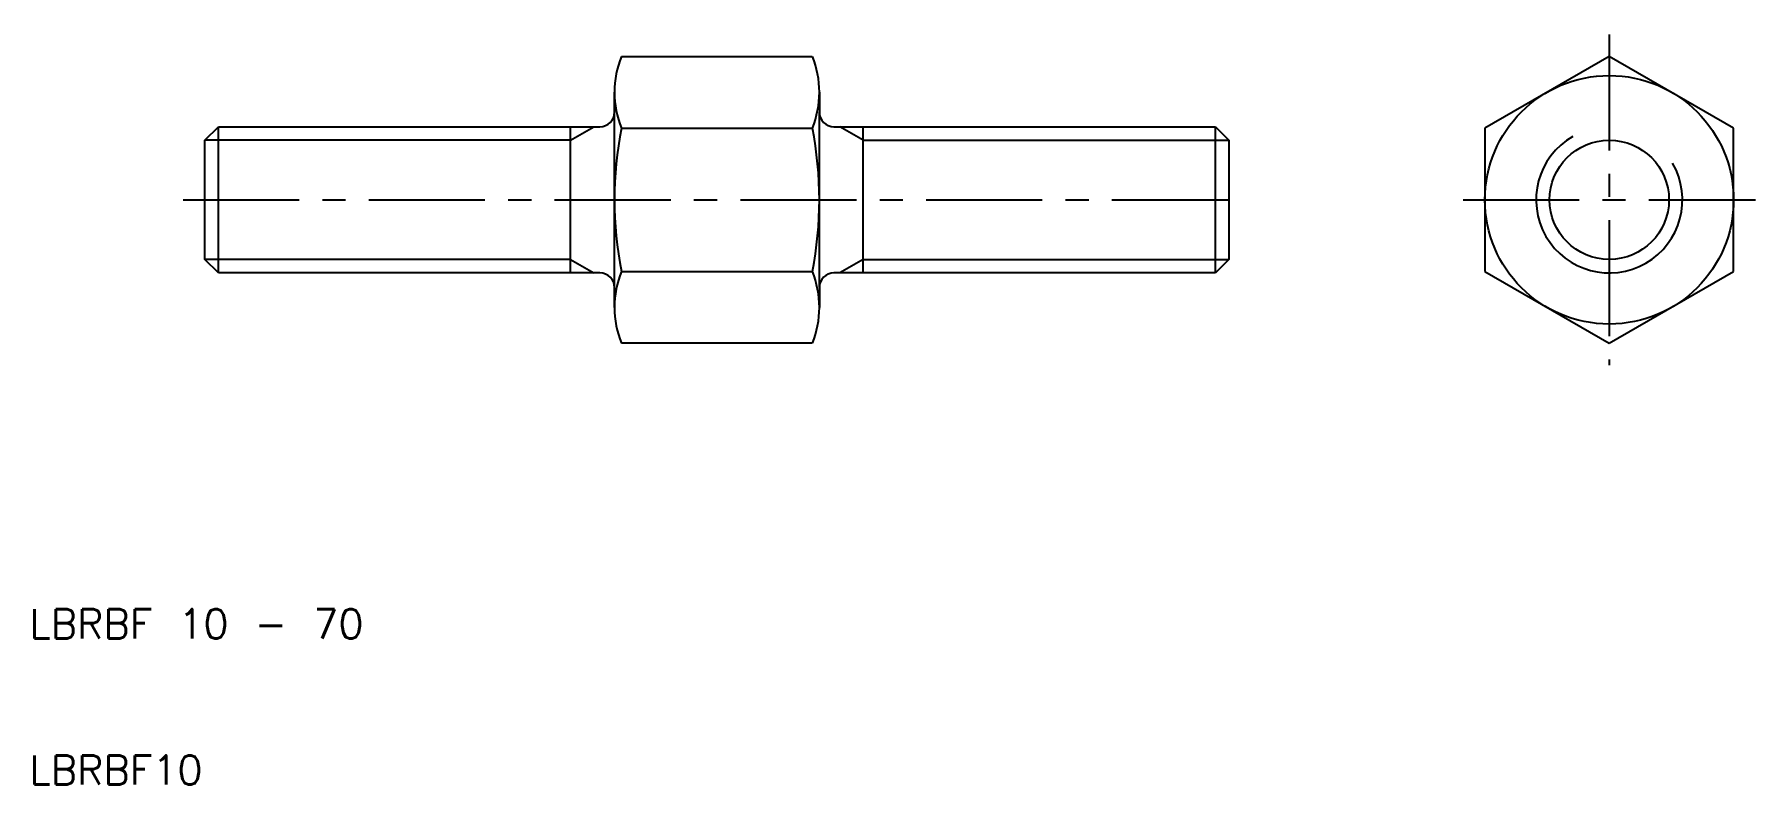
# Model space of a CAD drawing. Extents: x 10 to 128, y 10 to 61.
import ezdxf

# ---------------------------------------------------------------- set-up
doc = ezdxf.new("R2010")
doc.units = 0
doc.header["$LTSCALE"] = 0.25
doc.linetypes.add('CENTER', pattern=[50.8, 31.75, -6.35, 6.35, -6.35])
doc.layers.get('0').update_dxf_attribs({"linetype": 'CONTINUOUS'})
doc.layers.add('CENTER', color=1, linetype='CENTER')
doc.styles.get("Standard").update_dxf_attribs({"font": 'txt.shx', "bigfont": 'extfont.shx'})

msp = doc.modelspace()

# ---------------------------------------------------------------- linework, layer by layer
for p, q in [((50.48, 59.81), (63.52, 59.81)), ((118, 59.81), (109.5, 54.91)), ((126.5, 54.91), (118, 59.81)), ((50, 56), (50, 57.36)), ((64, 57.36), (64, 56)), ((50, 44), (50, 56)), ((64, 44), (64, 56)), ((22, 54.08), (22.92, 55)), ((22.92, 55), (47, 55)), ((22.92, 45), (22.92, 55)), ((47, 45), (47, 55)), ((47, 55), (48.59, 55)), ((48.59, 55), (49, 55)), ((50.48, 54.91), (63.52, 54.91)), ((65, 55), (65.41, 55)), ((65.41, 55), (91.08, 55)), ((67, 45), (67, 55)), ((91.08, 45), (91.08, 55)), ((91.08, 55), (92, 54.08)), ((109.5, 54.91), (109.5, 45.09)), ((126.5, 45.09), (126.5, 54.91)), ((22, 45.92), (22, 54.08)), ((92, 54.08), (92, 45.92)), ((22.92, 45), (22, 45.92)), ((92, 45.92), (91.08, 45)), ((49, 45), (22.92, 45)), ((50.48, 45.09), (63.52, 45.09)), ((91.08, 45), (65, 45)), ((109.5, 45.09), (118, 40.19)), ((118, 40.19), (126.5, 45.09)), ((50, 42.64), (50, 44)), ((64, 44), (64, 42.64)), ((63.52, 40.19), (50.48, 40.19))]:
    msp.add_line(p, q)
at = {"color": 3}
for p, q in [((47, 54.08), (48.59, 55)), ((67, 54.08), (65.41, 55)), ((47, 54.08), (22, 54.08)), ((67, 54.08), (92, 54.08)), ((47, 45.92), (22, 45.92)), ((47, 45.92), (48.59, 45)), ((67, 45.92), (65.41, 45)), ((67, 45.92), (92, 45.92))]:
    msp.add_line(p, q, dxfattribs=at)
for radius in [8.5, 4.08]:
    msp.add_circle((118, 50), radius)
for centre, radius, start, end in [((56.55, 57.36), 6.55, 158.0126, 180), ((57.45, 57.36), 6.55, 0, 21.9874), ((56.55, 57.36), 6.55, 180, 201.9874), ((57.45, 57.36), 6.55, 338.0126, 0), ((49, 56), 1, 270, 0), ((65, 56), 1, 180, 270), ((75.5, 50), 25.5, 168.9042, 191.0958), ((38.5, 50), 25.5, 348.9042, 11.0958), ((49, 44), 1, 0, 90), ((56.55, 42.64), 6.55, 158.0126, 180), ((57.45, 42.64), 6.55, 0, 21.9874), ((65, 44), 1, 90, 180), ((56.55, 42.64), 6.55, 180, 201.9874), ((57.45, 42.64), 6.55, 338.0126, 0)]:
    msp.add_arc(centre, radius, start, end)
msp.add_arc((118, 50), 5, 120, 30, dxfattribs=at)
at = {"layer": 'CENTER', "color": 1, "linetype": 'CENTER'}
for p, q in [((118, 61.31), (118, 38.69)), ((20.5, 50), (93.5, 50)), ((108, 50), (128, 50))]:
    msp.add_line(p, q, dxfattribs=at)

# ---------------------------------------------------------------- texts
for s, p in [('LBRBF 10 - 70', (10, 20)), ('LBRBF10', (10, 10))]:
    msp.add_text(s, height=2).set_placement(p)

doc.saveas('drawing.dxf')
